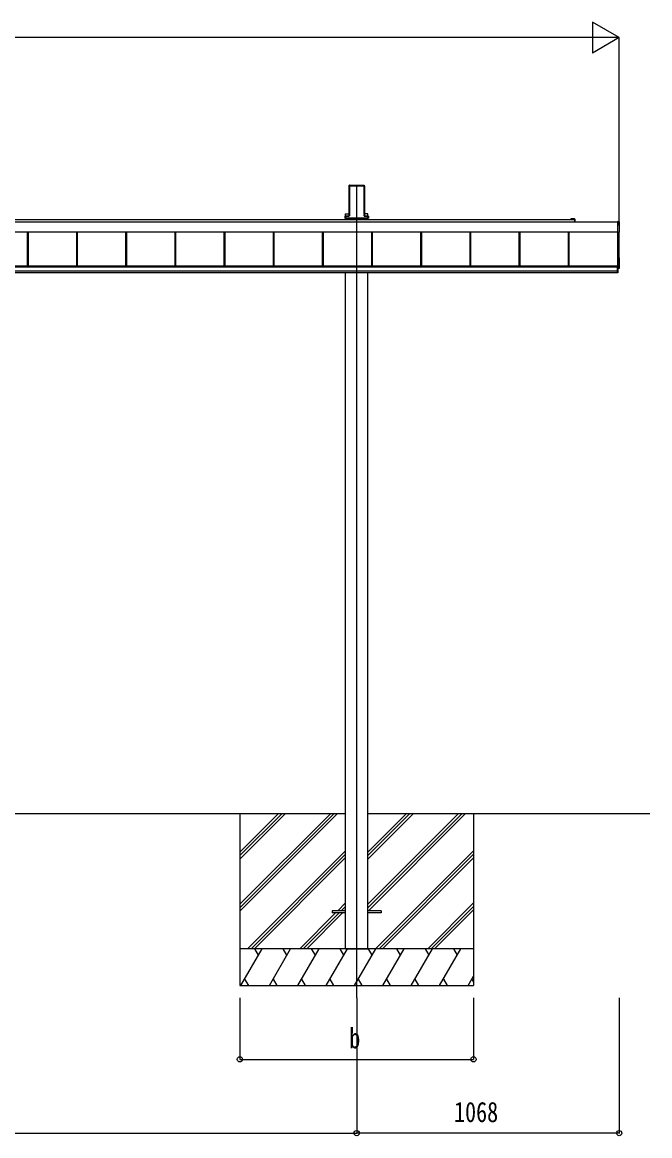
# Model space of a CAD drawing. Units: millimetres, scale not verified. Extents: x -10512 to 10512, y -7425 to 7425.
# Drawn here: x 56 to 2609, y -4823 to -295 of the extents above; entities that cross this region are included whole.
import ezdxf
from ezdxf.enums import TextEntityAlignment as Align

# ---------------------------------------------------------------- set-up
doc = ezdxf.new("R2010")
doc.units = ezdxf.units.MM
doc.header["$LTSCALE"] = 30
for name, color, linetype in [('0-3_YKK_12', 2, 'Continuous'), ('0-4_YKK_A1', 4, 'Continuous'), ('0-5_YKK_D', 6, 'Continuous')]:
    doc.layers.add(name, color=color, linetype=linetype)
doc.styles.add('ＭＳ ゴシック', font='')
doc.styles.get('ＭＳ ゴシック').set_extended_font_data('MS Gothic')

msp = doc.modelspace()

# ---------------------------------------------------------------- linework, layer by layer
at = {"layer": '0-3_YKK_12'}
msp.add_line((1416.55, -4262.5), (1416.55, -958.19), dxfattribs=at)
at = {"layer": '0-4_YKK_A1'}
for p, q in [((1385.3, -963.54), (1385.3, -1080.21)), ((1385.66, -957.69), (1385.31, -963.19)), ((1386.1, -958.15), (1385.66, -957.69)), ((1386.16, -957.22), (1388.2, -957.22)), ((1386.16, -957.22), (1386.6, -957.69)), ((1386.18, -1074.16), (1386.18, -959.04)), ((1386.68, -958.71), (1386.68, -1073.84)), ((1388.51, -957.55), (1388.2, -957.22)), ((1388.51, -957.55), (1444.59, -957.55)), ((1389.05, -960.69), (1444.05, -960.69)), ((1389.05, -1082.04), (1389.05, -960.69)), ((1444.59, -957.55), (1444.9, -957.22)), ((1444.9, -957.22), (1446.94, -957.22)), ((1446.42, -1073.84), (1446.42, -958.71)), ((1446.5, -957.69), (1446.94, -957.22)), ((1446.92, -959.04), (1446.92, -1074.16)), ((1447.44, -957.69), (1447, -958.15)), ((1447.44, -957.69), (1447.79, -963.19)), ((1447.8, -963.54), (1447.8, -1080.21)), ((1369.14, -1090.96), (1369.14, -1084.08)), ((1369.18, -1083.11), (1384.19, -1083.11)), ((1371.14, -1084.16), (1371.14, -1090.96)), ((1384.72, -1084.16), (1371.14, -1084.16)), ((1371.35, -1073.78), (1385.3, -1073.78)), ((1371.35, -1083.11), (1371.35, -1073.78)), ((1385.29, -1080.57), (1385.19, -1082.18)), ((1385.71, -1082.73), (1386.09, -1076.64)), ((1386.59, -1076.67), (1386.21, -1082.76)), ((1446.89, -1082.76), (1446.51, -1076.67)), ((1447.01, -1076.64), (1447.39, -1082.73)), ((1461.75, -1073.78), (1447.8, -1073.78)), ((1447.81, -1080.57), (1447.91, -1082.18)), ((1448.38, -1083.67), (1461.96, -1083.67)), ((1461.96, -1084.16), (1448.38, -1084.16)), ((1448.91, -1083.11), (1463.92, -1083.11)), ((1461.75, -1083.11), (1461.75, -1073.78)), ((1461.96, -1083.67), (1461.96, -1084.16)), ((1461.96, -1090.96), (1461.96, -1084.16)), ((1463.95, -1084.08), (1463.95, -1090.96)), ((-2518.95, -1107.11), (2478.05, -1107.11)), ((-2343.45, -1097.14), (2288.8, -1097.14)), ((1368.68, -1090.96), (1368.68, -1091.46)), ((1368.68, -1091.46), (1369.14, -1091.46)), ((1371.14, -1090.96), (1369.14, -1090.96)), ((1371.14, -1091.46), (1369.14, -1091.46)), ((1369.15, -1090.96), (1369.15, -1091.46)), ((1371.14, -1090.96), (1461.96, -1090.96)), ((1371.14, -1090.96), (1371.14, -1091.46)), ((1371.14, -1091.46), (1461.96, -1091.46)), ((1371.35, -1097.14), (1371.35, -1091.46)), ((1371.55, -1091.46), (1371.55, -1097.14)), ((1372.55, -1091.12), (1460.55, -1091.12)), ((1461.55, -1091.46), (1461.55, -1097.14)), ((1461.75, -1097.14), (1461.75, -1091.46)), ((1463.95, -1090.96), (1461.96, -1090.96)), ((1461.96, -1090.96), (1461.96, -1091.46)), ((1463.95, -1091.46), (1461.96, -1091.46)), ((1464.42, -1091.46), (1463.95, -1091.46)), ((1463.96, -1090.96), (1463.96, -1091.46)), ((1464.42, -1090.96), (1464.42, -1091.46)), ((2294.09, -1094.64), (2288.8, -1094.64)), ((2288.8, -1097.14), (2302.25, -1097.14)), ((2302.55, -1094.64), (2295.01, -1094.64)), ((2302.55, -1097.44), (2302.55, -1107.11)), ((2305.05, -1107.11), (2305.05, -1097.14)), ((2486.05, -1147.55), (2486.05, -1106.52)), ((-2518.95, -1147.05), (2478.05, -1147.05)), ((-2518.95, -1147.29), (2478.05, -1147.29)), ((78.05, -1285.2), (78.05, -1147.29)), ((80.65, -1285.2), (80.65, -1147.29)), ((81.05, -1285.2), (81.05, -1147.29)), ((278.05, -1285.2), (278.05, -1147.29)), ((280.65, -1285.2), (280.65, -1147.29)), ((281.05, -1285.2), (281.05, -1147.29)), ((478.05, -1285.2), (478.05, -1147.29)), ((478.05, -1285.2), (478.05, -1147.29)), ((480.65, -1285.2), (480.65, -1147.29)), ((480.65, -1285.2), (480.65, -1147.29)), ((481.05, -1285.2), (481.05, -1147.29)), ((678.05, -1285.2), (678.05, -1147.29)), ((680.65, -1285.2), (680.65, -1147.29)), ((681.05, -1285.2), (681.05, -1147.29)), ((878.05, -1285.2), (878.05, -1147.29)), ((880.65, -1285.2), (880.65, -1147.29)), ((881.05, -1285.2), (881.05, -1147.29)), ((1078.05, -1285.2), (1078.05, -1147.29)), ((1080.65, -1285.2), (1080.65, -1147.29)), ((1081.05, -1285.2), (1081.05, -1147.29)), ((1278.05, -1285.2), (1278.05, -1147.29)), ((1280.65, -1285.2), (1280.65, -1147.29)), ((1281.05, -1285.2), (1281.05, -1147.29)), ((1478.05, -1285.2), (1478.05, -1147.29)), ((1480.65, -1285.2), (1480.65, -1147.29)), ((1481.05, -1285.2), (1481.05, -1147.29)), ((1678.05, -1285.2), (1678.05, -1147.29)), ((1680.65, -1285.2), (1680.65, -1147.29)), ((1681.05, -1285.2), (1681.05, -1147.29)), ((1878.05, -1285.2), (1878.05, -1147.29)), ((1880.65, -1285.2), (1880.65, -1147.29)), ((1881.05, -1285.2), (1881.05, -1147.29)), ((2078.05, -1285.2), (2078.05, -1147.29)), ((2080.65, -1285.2), (2080.65, -1147.29)), ((2081.05, -1285.2), (2081.05, -1147.29)), ((2278.05, -1285.2), (2278.05, -1147.29)), ((2280.65, -1285.2), (2280.65, -1147.29)), ((2281.05, -1285.2), (2281.05, -1147.29)), ((2478.05, -1148.32), (2478.05, -1148.82)), ((2478.05, -1148.82), (2485.58, -1148.36)), ((2479.55, -1312.47), (2479.55, -1148.73)), ((2484.55, -1294.44), (2484.55, -1148.42)), ((2485.58, -1253.3), (2484.55, -1253.23)), ((2486.05, -1294.82), (2486.05, -1253.79)), ((-2516.95, -1285.2), (2476.05, -1285.2)), ((-2516.95, -1287.21), (2476.05, -1287.21)), ((-2516.95, -1289.01), (2476.05, -1289.01)), ((-2516.95, -1289.01), (2476.05, -1289.01)), ((-2516.95, -1305.98), (2476.05, -1305.98)), ((-2516.95, -1312.47), (2476.05, -1312.47)), ((1371.35, -4062.5), (1371.35, -1312.47)), ((1461.75, -4062.5), (1461.75, -1312.47)), ((2479.55, -1284.94), (2476.05, -1284.94)), ((2479.55, -1307.38), (2476.05, -1307.38)), ((2484.55, -1294.44), (2479.55, -1294.44)), ((2479.55, -1295.99), (2485.58, -1295.63)), ((2479.55, -1314), (2476.05, -1314)), ((-1412.25, -3512.5), (1371.35, -3512.5)), ((941.55, -3512.5), (941.55, -4212.5)), ((941.55, -3881.68), (1310.73, -3512.5)), ((941.55, -3895.82), (1324.87, -3512.5)), ((941.55, -3909.96), (1339.01, -3512.5)), ((941.55, -3697.83), (1126.88, -3512.5)), ((941.55, -3683.69), (1112.74, -3512.5)), ((941.55, -3669.55), (1098.6, -3512.5)), ((1461.75, -3512.5), (2608.74, -3512.5)), ((1461.75, -3881.98), (1831.23, -3512.5)), ((1461.75, -3896.12), (1845.37, -3512.5)), ((1461.75, -3698.13), (1647.38, -3512.5)), ((1461.75, -3683.99), (1633.24, -3512.5)), ((1461.75, -3669.85), (1619.1, -3512.5)), ((1464.01, -3908), (1859.51, -3512.5)), ((1891.55, -3512.5), (1891.55, -4212.5)), ((972.86, -4062.5), (1371.35, -3664.01)), ((1493.36, -4062.5), (1891.55, -3664.31)), ((987, -4062.5), (1371.35, -3678.15)), ((1001.14, -4062.5), (1371.35, -3692.3)), ((1507.5, -4062.5), (1891.55, -3678.45)), ((1521.64, -4062.5), (1891.55, -3692.6)), ((1339.49, -3908), (1371.35, -3876.14)), ((1353.63, -3908), (1371.35, -3890.28)), ((1705.49, -4062.5), (1891.55, -3876.44)), ((1719.63, -4062.5), (1891.55, -3890.58)), ((1184.99, -4062.5), (1330.49, -3917)), ((1199.13, -4062.5), (1344.63, -3917)), ((1213.28, -4062.5), (1358.78, -3917)), ((1316.35, -3908), (1316.35, -3917)), ((1371.35, -3908), (1316.35, -3908)), ((1371.35, -3917), (1316.35, -3917)), ((1367.78, -3908), (1371.35, -3904.43)), ((1516.35, -3908), (1461.35, -3908)), ((1516.35, -3917), (1461.35, -3917)), ((1516.35, -3908), (1516.35, -3917)), ((1733.78, -4062.5), (1891.55, -3904.73)), ((1891.55, -4062.5), (941.55, -4062.5)), ((945.83, -4212.5), (1032.43, -4062.5)), ((1017.43, -4088.48), (1002.43, -4062.5)), ((1061.3, -4212.5), (1147.9, -4062.5)), ((1132.9, -4088.48), (1117.9, -4062.5)), ((1176.77, -4212.5), (1263.37, -4062.5)), ((1248.37, -4088.48), (1233.37, -4062.5)), ((1292.24, -4212.5), (1378.84, -4062.5)), ((1363.84, -4088.48), (1348.84, -4062.5)), ((1371.35, -4062.5), (1461.75, -4062.5)), ((1407.71, -4212.5), (1494.31, -4062.5)), ((1479.31, -4088.48), (1464.31, -4062.5)), ((1523.18, -4212.5), (1609.78, -4062.5)), ((1594.78, -4088.48), (1579.78, -4062.5)), ((1638.65, -4212.5), (1725.25, -4062.5)), ((1695.25, -4062.5), (1710.25, -4088.48)), ((1754.12, -4212.5), (1840.72, -4062.5)), ((1810.72, -4062.5), (1825.72, -4088.48)), ((960.82, -4186.52), (975.82, -4212.5)), ((1076.29, -4186.52), (1091.29, -4212.5)), ((1191.76, -4186.52), (1206.76, -4212.5)), ((1307.24, -4186.52), (1322.24, -4212.5)), ((1422.71, -4186.52), (1437.7, -4212.5)), ((1538.18, -4186.52), (1553.17, -4212.5)), ((1653.65, -4186.52), (1668.64, -4212.5)), ((1769.11, -4186.52), (1784.11, -4212.5)), ((1869.59, -4212.5), (1891.55, -4174.46)), ((1884.58, -4186.52), (1891.55, -4198.58)), ((941.55, -4212.5), (1891.55, -4212.5))]:
    msp.add_line(p, q, dxfattribs=at)
for points in [[(1368.68, -1083.61), (1368.68, -1090.96), (1369.14, -1090.96)], [(1371.14, -1084.16), (1371.14, -1083.67), (1384.72, -1083.67)], [(1464.42, -1083.61), (1464.42, -1090.96), (1463.95, -1090.96)], [(2485.58, -1106.03), (2478.05, -1105.57), (2478.05, -1106.07), (2478.05, -1148.32)], [(2476.05, -1284.94), (2476.05, -1307.38), (2476.05, -1314)], [(2476.55, -1284.94), (2476.55, -1307.38), (2476.55, -1314)], [(2479.55, -1284.94), (2479.55, -1307.38), (2479.55, -1314)]]:
    msp.add_lwpolyline(points, dxfattribs=at)
for centre, radius, start, end in [((1369.65, -1084.08), 0.501, 90.24971, 179.75029), ((1463.45, -1084.08), 0.501, 0.24971, 89.75029), ((2288.8, -1095.89), 1.25, 90, 270), ((2294.09, -1094.84), 0.2, 23.57818, 90), ((2294.55, -1094.64), 0.3, 203.57818, 336.42182), ((2295.01, -1094.84), 0.2, 90, 156.42182), ((2302.25, -1097.44), 0.3, 0, 90), ((2302.55, -1097.14), 2.5, 0, 90), ((2485.55, -1106.53), 0.497, 0.05228, 86.83056), ((2485.18, -1147.58), 0.873, 297.46207, 2.25858), ((2485.55, -1253.79), 0.497, 0.05228, 86.83056), ((2485.18, -1294.85), 0.873, 297.46207, 2.25858)]:
    msp.add_arc(centre, radius, start, end, dxfattribs=at)
for centre, major_axis, ratio, start_param, end_param in [((1385.34, -963.19), (0.031, 0.5), 0.061627, 1.5746234, 2.3600215), ((1386.16, -957.72), (0.346, -0.364), 0.996462, 2.3838095, 3.8892836), ((1385.87, -961.19), (0.22, 3.04), 0.070684, 5.5043854, 6.2286971), ((1386.37, -961.22), (0.22, 3.54), 0.060877, 5.5025319, 6.2268436), ((1446.73, -961.22), (-0.22, 3.54), 0.060877, 0.0563417, 0.7806534), ((1447.23, -961.19), (-0.22, 3.04), 0.070684, 0.0544883, 0.7787999), ((1446.94, -957.72), (-0.346, -0.364), 0.996462, 2.3939017, 3.8993758), ((1447.76, -963.19), (-0.031, 0.5), 0.061627, 3.9231638, 4.7085619), ((1369.18, -1083.61), (0.355, -0.355), 0.99628, 2.358058, 3.9251274), ((1371.14, -1084.07), (2, 0), 0.045872, 3.2026792, 4.712389), ((1371.14, -1083.57), (1.5, 0), 0.061163, 3.2026792, 4.712389), ((1384.19, -1082.11), (0.691, -0.728), 0.996462, 5.5254021, 7.0308762), ((1384.71, -1082.66), (-0.693, 0.73), 0.992955, 2.3838095, 3.8892836), ((1384.71, -1082.66), (1.04, -1.09), 0.996462, 5.5254021, 7.0308762), ((1385.26, -1080.57), (0.031, 0.5), 0.061627, 4.716216, 5.5016142), ((1385.87, -1076.64), (0.22, 3.5), 0.061627, 4.716216, 5.5016142), ((1386.37, -1076.67), (0.22, 4), 0.053972, 4.7153191, 5.5007173), ((1446.73, -1076.67), (-0.22, 4), 0.053972, 0.782468, 1.5678662), ((1448.39, -1082.66), (-1.04, -1.09), 0.996462, 5.5354944, 7.0409685), ((1447.23, -1076.64), (-0.22, 3.5), 0.061627, 0.7815711, 1.5669693), ((1448.39, -1082.66), (0.693, 0.73), 0.992955, 2.3939017, 3.8993758), ((1447.84, -1080.57), (-0.031, 0.5), 0.061627, 0.7815711, 1.5669693), ((1448.91, -1082.11), (-0.691, -0.728), 0.996462, 5.5354944, 7.0409685), ((1461.96, -1083.57), (1.5, 0), 0.061163, 4.712389, 6.2220988), ((1461.96, -1084.07), (2, 0), 0.045872, 4.712389, 6.2220988), ((1463.92, -1083.61), (-0.355, -0.355), 0.99628, 2.358058, 3.9251274)]:
    msp.add_ellipse(centre, major_axis=major_axis, ratio=ratio, start_param=start_param, end_param=end_param, dxfattribs=at)
at = {"layer": '0-5_YKK_D'}
for p, q in [((2484.55, -357.55), (2376.3, -295.05)), ((2376.3, -295.05), (2376.3, -420.05)), ((2359.55, -357.55), (-2400.45, -357.55)), ((2484.55, -357.55), (2268.04, -357.55)), ((2484.55, -357.55), (2376.3, -420.05)), ((2484.55, -1121.85), (2484.55, -356.55)), ((941.55, -4262), (941.55, -4513.5)), ((1416.55, -4263), (1416.55, -4813.5)), ((1416.55, -4263), (1416.55, -4813.5)), ((1891.55, -4262), (1891.55, -4513.5)), ((2484.55, -4263), (2484.55, -4813.5)), ((941.55, -4512.5), (1891.55, -4512.5)), ((-1457.45, -4812.5), (1416.55, -4812.5)), ((2484.55, -4812.5), (1416.55, -4812.5))]:
    msp.add_line(p, q, dxfattribs=at)
for centre in [(941.55, -4512.5), (1891.55, -4512.5), (1416.55, -4812.5), (1416.55, -4812.5), (2484.55, -4812.5)]:
    msp.add_circle(centre, 10.62, dxfattribs=at)

# ---------------------------------------------------------------- texts
at = {"layer": '0-5_YKK_D', "style": 'ＭＳ ゴシック', "width": 0.8}
for s, p in [('b', (1386.55, -4492.5)), ('1068', (1812.55, -4792.5))]:
    msp.add_text(s, height=82.48, dxfattribs=at).set_placement(p, align=Align.BOTTOM_LEFT)

doc.saveas('drawing.dxf')
